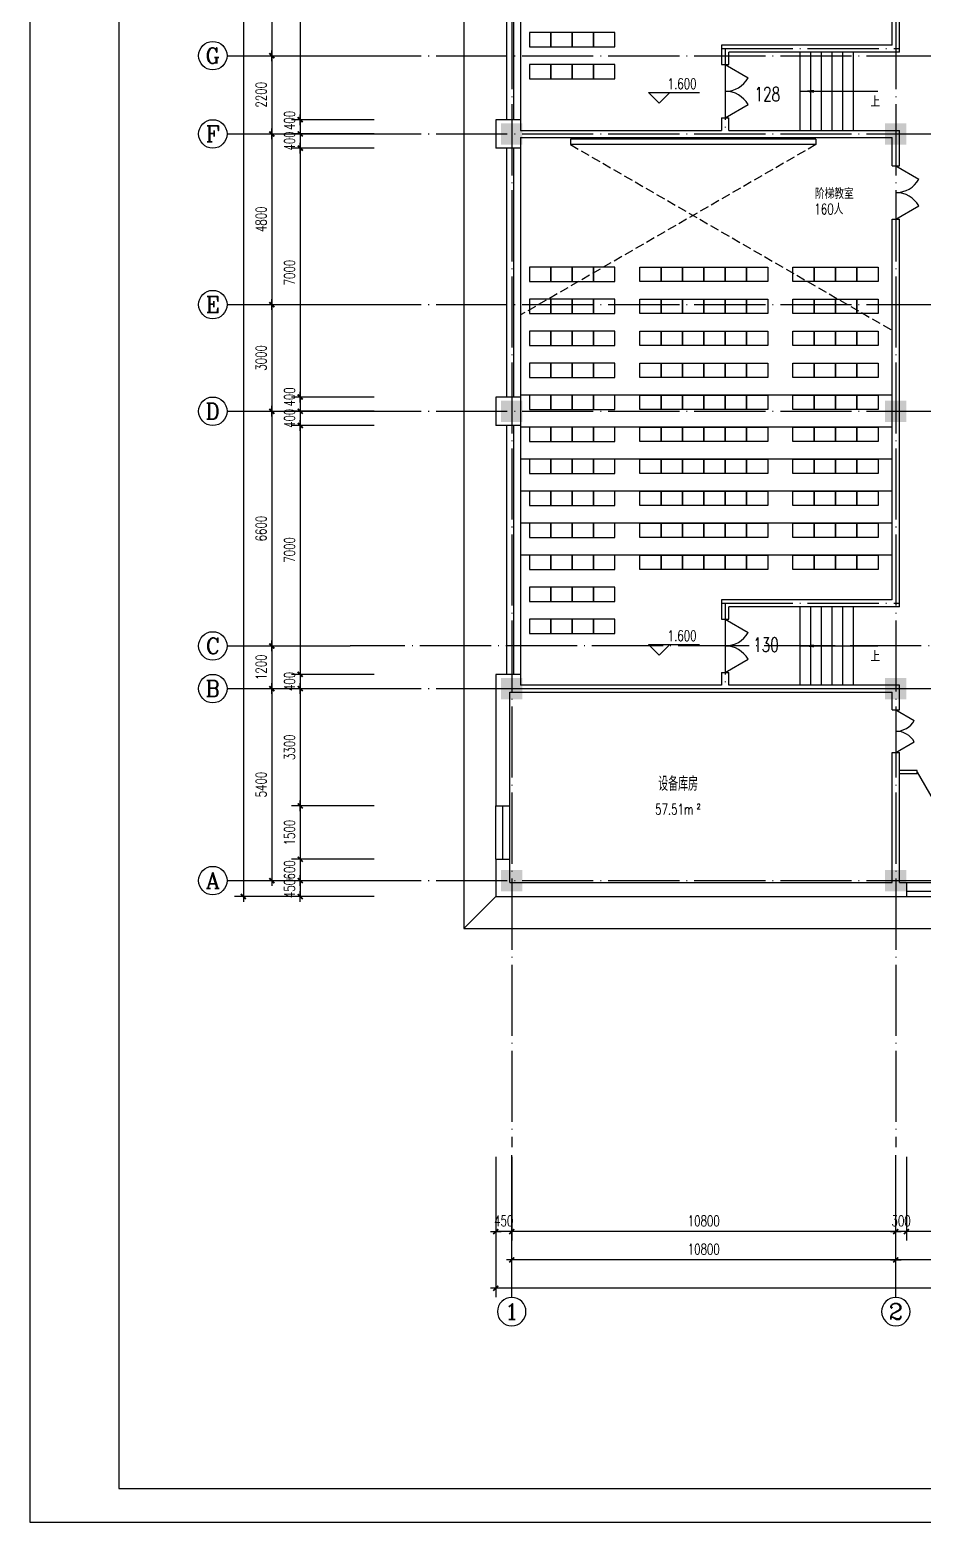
# Model space of a CAD drawing. Extents: x 165127 to 1058185, y 60808 to 144908.
# Drawn here: x 165127 to 190247, y 60808 to 102780 of the extents above; entities that cross this region are included whole.
import ezdxf
from ezdxf.enums import TextEntityAlignment as Align

# ---------------------------------------------------------------- set-up
doc = ezdxf.new("R2010")
doc.units = 0
doc.header["$LTSCALE"] = 1000
doc.linetypes.add('DASH', pattern=[0.35, 0.25, -0.1])
doc.linetypes.add('DOTE', pattern=[2.42, 2, -0.2, 0.02, -0.2])
doc.layers.get('0').update_dxf_attribs({"linetype": 'CONTINUOUS'})
doc.layers.get('DEFPOINTS').update_dxf_attribs({"linetype": 'CONTINUOUS'})
for name, color, linetype in [('AXIS', 3, 'CONTINUOUS'), ('AXIS_TEXT', 7, 'CONTINUOUS'), ('COLUMN', 7, 'CONTINUOUS'), ('DOTE', 1, 'DOTE'), ('F', 252, 'CONTINUOUS'), ('GROUND', 3, 'CONTINUOUS'), ('LVTRY', 6, 'CONTINUOUS'), ('PUB_DIM', 3, 'CONTINUOUS'), ('PUB_TEXT', 7, 'CONTINUOUS'), ('STAIR', 3, 'CONTINUOUS'), ('WALL', 255, 'CONTINUOUS'), ('WINDOW', 2, 'CONTINUOUS'), ('WINDOW_TEXT', 7, 'CONTINUOUS'), ('面积注记', 7, 'CONTINUOUS')]:
    doc.layers.add(name, color=color, linetype=linetype)
doc.styles.add('_HZTXT', font='romans.shx', dxfattribs={"width": 0.7, "bigfont": 'z.shx'})
doc.styles.add('COMPLEX', font='COMPLEX')
doc.styles.add('DIM_FONT', font='SIMPLEX.shx', dxfattribs={"width": 0.7})
doc.styles.add('SIMPLEX', font='SIMPLEX.SHX')
doc.dimstyles.new('AXIS', dxfattribs={"dimtxt": 300, "dimasz": 1, "dimexe": 250, "dimexo": 300, "dimgap": 150, "dimtad": 1, "dimdec": 0, "dimdsep": 46, "dimtxsty": 'DIM_FONT', "dimblk": '_DIMX', "dimcen": 2.5, "dimse1": 1, "dimse2": 1, "dimclrt": 7, "dimadec": 0, "dimazin": 0, "dimtfac": 1, "dimtdec": 0, "dimtix": 1, "dimtmove": 2, "dimatfit": 3, "dimldrblk": '_DIMX', "dimfxl": 1, "dimarcsym": 0})
doc.dimstyles.new('DIMA', dxfattribs={"dimtxt": 300, "dimasz": 1, "dimexe": 250, "dimexo": 300, "dimgap": 150, "dimtad": 1, "dimdec": 0, "dimdsep": 46, "dimtxsty": 'DIM_FONT', "dimblk": '_DIMX', "dimcen": 2.5, "dimse1": 1, "dimclrt": 7, "dimadec": 0, "dimazin": 0, "dimtfac": 1, "dimtdec": 0, "dimtix": 1, "dimtmove": 2, "dimatfit": 3, "dimldrblk": '_DIMX', "dimfxl": 1, "dimarcsym": 0})
doc.dimstyles.new('DIMB', dxfattribs={"dimtxt": 300, "dimasz": 1, "dimexe": 250, "dimexo": 300, "dimgap": 150, "dimtad": 1, "dimdec": 0, "dimdsep": 46, "dimtxsty": 'DIM_FONT', "dimblk": '_DIMX', "dimcen": 2.5, "dimse2": 1, "dimclrt": 7, "dimadec": 0, "dimazin": 0, "dimtfac": 1, "dimtdec": 0, "dimtix": 1, "dimtmove": 2, "dimatfit": 3, "dimldrblk": '_DIMX', "dimfxl": 1, "dimarcsym": 0})
doc.dimstyles.new('DIMN', dxfattribs={"dimtxt": 300, "dimasz": 1, "dimexe": 250, "dimexo": 300, "dimgap": 150, "dimtad": 1, "dimdec": 0, "dimdsep": 46, "dimtxsty": 'DIM_FONT', "dimblk": '_DIMX', "dimcen": 2.5, "dimclrt": 7, "dimadec": 0, "dimazin": 0, "dimtfac": 1, "dimtdec": 0, "dimtix": 1, "dimtmove": 2, "dimatfit": 3, "dimldrblk": '_DIMX', "dimfxl": 1, "dimarcsym": 0})

# ---------------------------------------------------------------- blocks, each defined once
blk = doc.blocks.new('_DBLK1')
for p, q in [((-0.5, 0), (-0.25, -0.433)), ((0.5, 0), (0.25, -0.433))]:
    blk.add_line(p, q)
for centre, start, end in [((-0.5, 0), 300, 0), ((0.5, 0), 180, 240)]:
    blk.add_arc(centre, 0.5, start, end)
at = {"layer": 'WINDOW_TEXT', "style": 'SIMPLEX', "flags": 9}
blk.add_attdef('A', text='', height=1, dxfattribs=at).set_placement((0, 1.5), align=Align.MIDDLE)
blk = doc.blocks.new('A$C407C5CBC')
at = {"layer": 'F'}
blk.add_lwpolyline([(0, 600), (400, 600), (400, 0), (0, 0)], close=True, dxfattribs=at)
blk = doc.blocks.new('_FZH')
blk.add_solid([(-0.5, -0.5), (0.5, -0.5), (-0.5, 0.5), (0.5, 0.5)])
blk = doc.blocks.new('A$C34131D43')
at = {"color": 243}
for p, q in [((0, 84100), (0, 0)), ((0, 0), (160900, 0))]:
    blk.add_line(p, q, dxfattribs=at)
at = {"color": 244}
for p, q in [((2500, 83100), (2500, 950)), ((2500, 950), (159900, 950))]:
    blk.add_line(p, q, dxfattribs=at)
blk = doc.blocks.new('_ARROW')
blk.add_solid([(0, 0), (-1, 0.1), (-1, -0.1)])
blk = doc.blocks.new('_AXISO')
blk.add_circle((0, 0), 0.5)
at = {"layer": 'AXIS_TEXT', "style": 'COMPLEX', "width": 1.041667}
blk.add_attdef('A', text='', height=0.56, dxfattribs=at).set_placement((-0.25, -0.28), (0.25, -0.28), align=Align.FIT)
blk = doc.blocks.new('_DIMX')
blk.add_line((-150, 0), (150, 0))
at = {"const_width": 50}
blk.add_lwpolyline([(-70, -70), (70, 70)], dxfattribs=at)
blk = doc.blocks.new('*D62')
at = {"color": 0, "linetype": 'ByBlock'}
blk.add_line((541993, 121990), (538995, 121990), dxfattribs=at)
at = {"layer": 'DEFPOINTS', "color": 0, "linetype": 'ByBlock'}
for p in [(538994, 124190), (541994, 124190), (538994, 121990)]:
    blk.add_point(p, dxfattribs=at)
at = {"color": 0, "linetype": 'ByBlock', "rotation": 180}
blk.add_blockref('_DIMX', (538994, 121990), dxfattribs=at)
at = {"color": 0, "linetype": 'ByBlock'}
blk.add_blockref('_DIMX', (541994, 121990), dxfattribs=at)
at = {"color": 7, "linetype": 'ByBlock', "insert": (540494, 122290), "char_height": 300, "attachment_point": 5, "style": 'DIM_FONT'}
blk.add_mtext('3000', dxfattribs=at)
blk = doc.blocks.new('*D63')
at = {"color": 0, "linetype": 'ByBlock'}
blk.add_line((538993, 121990), (528195, 121990), dxfattribs=at)
at = {"layer": 'DEFPOINTS', "color": 0, "linetype": 'ByBlock'}
for p in [(528194, 124190), (538994, 124190), (528194, 121990)]:
    blk.add_point(p, dxfattribs=at)
at = {"color": 0, "linetype": 'ByBlock', "rotation": 180}
blk.add_blockref('_DIMX', (528194, 121990), dxfattribs=at)
at = {"color": 0, "linetype": 'ByBlock'}
blk.add_blockref('_DIMX', (538994, 121990), dxfattribs=at)
at = {"color": 7, "linetype": 'ByBlock', "insert": (533594, 122290), "char_height": 300, "attachment_point": 5, "style": 'DIM_FONT'}
blk.add_mtext('10800', dxfattribs=at)
blk = doc.blocks.new('*D64')
at = {"color": 0, "linetype": 'ByBlock'}
for p, q in [((527744, 124677), (527744, 121727)), ((654044, 124677), (654044, 121727)), ((654043, 121977), (527745, 121977))]:
    blk.add_line(p, q, dxfattribs=at)
at = {"layer": 'DEFPOINTS', "color": 0, "linetype": 'ByBlock'}
for p in [(527744, 124977), (654044, 124977), (527744, 121977)]:
    blk.add_point(p, dxfattribs=at)
at = {"color": 0, "linetype": 'ByBlock', "rotation": 180}
blk.add_blockref('_DIMX', (527744, 121977), dxfattribs=at)
at = {"color": 0, "linetype": 'ByBlock'}
blk.add_blockref('_DIMX', (654044, 121977), dxfattribs=at)
at = {"color": 7, "linetype": 'ByBlock', "insert": (590894, 122277), "char_height": 300, "attachment_point": 5, "style": 'DIM_FONT'}
blk.add_mtext('126300', dxfattribs=at)
blk = doc.blocks.new('*D73')
at = {"color": 0, "linetype": 'ByBlock'}
blk.add_line((521447, 162244), (521447, 156646), dxfattribs=at)
at = {"layer": 'DEFPOINTS', "color": 0, "linetype": 'ByBlock'}
for p in [(523647, 162245), (521447, 156645), (523647, 156645)]:
    blk.add_point(p, dxfattribs=at)
at = {"color": 0, "linetype": 'ByBlock'}
for p, rotation in [((521447, 162245), 90), ((521447, 156645), 270)]:
    blk.add_blockref('_DIMX', p, dxfattribs=dict(at, rotation=rotation))
at = {"color": 7, "linetype": 'ByBlock', "insert": (521147, 159445), "char_height": 300, "attachment_point": 5, "rotation": 90, "style": 'DIM_FONT'}
blk.add_mtext('5600', dxfattribs=at)
blk = doc.blocks.new('*D74')
at = {"color": 0, "linetype": 'ByBlock'}
blk.add_line((521447, 156644), (521447, 154446), dxfattribs=at)
at = {"layer": 'DEFPOINTS', "color": 0, "linetype": 'ByBlock'}
for p in [(523647, 156645), (521447, 154445), (523647, 154445)]:
    blk.add_point(p, dxfattribs=at)
at = {"color": 0, "linetype": 'ByBlock'}
for p, rotation in [((521447, 156645), 90), ((521447, 154445), 270)]:
    blk.add_blockref('_DIMX', p, dxfattribs=dict(at, rotation=rotation))
at = {"color": 7, "linetype": 'ByBlock', "insert": (521147, 155545), "char_height": 300, "attachment_point": 5, "rotation": 90, "style": 'DIM_FONT'}
blk.add_mtext('2200', dxfattribs=at)
blk = doc.blocks.new('*D75')
at = {"color": 0, "linetype": 'ByBlock'}
blk.add_line((521447, 154444), (521447, 149646), dxfattribs=at)
at = {"layer": 'DEFPOINTS', "color": 0, "linetype": 'ByBlock'}
for p in [(523647, 154445), (521447, 149645), (523647, 149645)]:
    blk.add_point(p, dxfattribs=at)
at = {"color": 0, "linetype": 'ByBlock'}
for p, rotation in [((521447, 154445), 90), ((521447, 149645), 270)]:
    blk.add_blockref('_DIMX', p, dxfattribs=dict(at, rotation=rotation))
at = {"color": 7, "linetype": 'ByBlock', "insert": (521147, 152045), "char_height": 300, "attachment_point": 5, "rotation": 90, "style": 'DIM_FONT'}
blk.add_mtext('4800', dxfattribs=at)
blk = doc.blocks.new('*D76')
at = {"color": 0, "linetype": 'ByBlock'}
blk.add_line((521447, 149644), (521447, 146646), dxfattribs=at)
at = {"layer": 'DEFPOINTS', "color": 0, "linetype": 'ByBlock'}
for p in [(523647, 149645), (521447, 146645), (523647, 146645)]:
    blk.add_point(p, dxfattribs=at)
at = {"color": 0, "linetype": 'ByBlock'}
for p, rotation in [((521447, 149645), 90), ((521447, 146645), 270)]:
    blk.add_blockref('_DIMX', p, dxfattribs=dict(at, rotation=rotation))
at = {"color": 7, "linetype": 'ByBlock', "insert": (521147, 148145), "char_height": 300, "attachment_point": 5, "rotation": 90, "style": 'DIM_FONT'}
blk.add_mtext('3000', dxfattribs=at)
blk = doc.blocks.new('*D77')
at = {"color": 0, "linetype": 'ByBlock'}
blk.add_line((521447, 146644), (521447, 140046), dxfattribs=at)
at = {"layer": 'DEFPOINTS', "color": 0, "linetype": 'ByBlock'}
for p in [(523647, 146645), (521447, 140045), (523647, 140045)]:
    blk.add_point(p, dxfattribs=at)
at = {"color": 0, "linetype": 'ByBlock'}
for p, rotation in [((521447, 146645), 90), ((521447, 140045), 270)]:
    blk.add_blockref('_DIMX', p, dxfattribs=dict(at, rotation=rotation))
at = {"color": 7, "linetype": 'ByBlock', "insert": (521147, 143345), "char_height": 300, "attachment_point": 5, "rotation": 90, "style": 'DIM_FONT'}
blk.add_mtext('6600', dxfattribs=at)
blk = doc.blocks.new('*D78')
at = {"color": 0, "linetype": 'ByBlock'}
blk.add_line((521447, 140044), (521447, 138846), dxfattribs=at)
at = {"layer": 'DEFPOINTS', "color": 0, "linetype": 'ByBlock'}
for p in [(523647, 140045), (521447, 138845), (523647, 138845)]:
    blk.add_point(p, dxfattribs=at)
at = {"color": 0, "linetype": 'ByBlock'}
for p, rotation in [((521447, 140045), 90), ((521447, 138845), 270)]:
    blk.add_blockref('_DIMX', p, dxfattribs=dict(at, rotation=rotation))
at = {"color": 7, "linetype": 'ByBlock', "insert": (521147, 139445), "char_height": 300, "attachment_point": 5, "rotation": 90, "style": 'DIM_FONT'}
blk.add_mtext('1200', dxfattribs=at)
blk = doc.blocks.new('*D79')
at = {"color": 0, "linetype": 'ByBlock'}
blk.add_line((521447, 138844), (521447, 133446), dxfattribs=at)
at = {"layer": 'DEFPOINTS', "color": 0, "linetype": 'ByBlock'}
for p in [(523647, 138845), (521447, 133445), (523647, 133445)]:
    blk.add_point(p, dxfattribs=at)
at = {"color": 0, "linetype": 'ByBlock'}
for p, rotation in [((521447, 138845), 90), ((521447, 133445), 270)]:
    blk.add_blockref('_DIMX', p, dxfattribs=dict(at, rotation=rotation))
at = {"color": 7, "linetype": 'ByBlock', "insert": (521147, 136145), "char_height": 300, "attachment_point": 5, "rotation": 90, "style": 'DIM_FONT'}
blk.add_mtext('5400', dxfattribs=at)
blk = doc.blocks.new('*D80')
at = {"color": 0, "linetype": 'ByBlock'}
for p, q in [((523347, 189695), (520397, 189695)), ((520647, 189694), (520647, 132996)), ((523347, 132995), (520397, 132995))]:
    blk.add_line(p, q, dxfattribs=at)
at = {"layer": 'DEFPOINTS', "color": 0, "linetype": 'ByBlock'}
for p in [(523647, 189695), (520647, 132995), (523647, 132995)]:
    blk.add_point(p, dxfattribs=at)
at = {"color": 0, "linetype": 'ByBlock'}
for p, rotation in [((520647, 189695), 90), ((520647, 132995), 270)]:
    blk.add_blockref('_DIMX', p, dxfattribs=dict(at, rotation=rotation))
at = {"color": 7, "linetype": 'ByBlock', "insert": (520347, 161345), "char_height": 300, "attachment_point": 5, "rotation": 90, "style": 'DIM_FONT'}
blk.add_mtext('56700', dxfattribs=at)
blk = doc.blocks.new('_WBLK')
for p, q in [((-0.5, 0.5), (0.5, 0.5)), ((-0.5, 0), (0.5, 0)), ((-0.5, -0.5), (0.5, -0.5))]:
    blk.add_line(p, q)
at = {"layer": 'WINDOW_TEXT', "style": 'SIMPLEX', "flags": 9}
blk.add_attdef('A', text='', height=1, dxfattribs=at).set_placement((0, 1.5), align=Align.MIDDLE)
blk = doc.blocks.new('*D96')
at = {"color": 0, "linetype": 'ByBlock'}
for p, q in [((524322, 177445), (521996, 177445)), ((522246, 177444), (522246, 170446)), ((524322, 170445), (521996, 170445))]:
    blk.add_line(p, q, dxfattribs=at)
at = {"layer": 'DEFPOINTS', "color": 0, "linetype": 'ByBlock'}
for p in [(524622, 177445), (522246, 170445), (524622, 170445)]:
    blk.add_point(p, dxfattribs=at)
at = {"color": 0, "linetype": 'ByBlock'}
for p, rotation in [((522246, 177445), 90), ((522246, 170445), 270)]:
    blk.add_blockref('_DIMX', p, dxfattribs=dict(at, rotation=rotation))
at = {"color": 7, "linetype": 'ByBlock', "insert": (521946, 173945), "char_height": 300, "attachment_point": 5, "rotation": 90, "style": 'DIM_FONT'}
blk.add_mtext('7000', dxfattribs=at)
blk = doc.blocks.new('*D97')
at = {"color": 0, "linetype": 'ByBlock'}
for p, q in [((524322, 154845), (521996, 154845)), ((522246, 154844), (522246, 154446)), ((524322, 154445), (521996, 154445))]:
    blk.add_line(p, q, dxfattribs=at)
at = {"layer": 'DEFPOINTS', "color": 0, "linetype": 'ByBlock'}
for p in [(524622, 154845), (522246, 154445), (524622, 154445)]:
    blk.add_point(p, dxfattribs=at)
at = {"color": 0, "linetype": 'ByBlock'}
for p, rotation in [((522246, 154845), 90), ((522246, 154445), 270)]:
    blk.add_blockref('_DIMX', p, dxfattribs=dict(at, rotation=rotation))
at = {"color": 7, "linetype": 'ByBlock', "insert": (521946, 154823), "char_height": 300, "attachment_point": 5, "rotation": 90, "style": 'DIM_FONT'}
blk.add_mtext('400', dxfattribs=at)
blk = doc.blocks.new('*D98')
at = {"color": 0, "linetype": 'ByBlock'}
for p, q in [((524322, 177845), (521996, 177845)), ((522246, 177846), (522246, 177847)), ((522246, 177845), (522246, 177445)), ((524322, 177445), (521996, 177445)), ((522246, 177444), (522246, 177443))]:
    blk.add_line(p, q, dxfattribs=at)
at = {"layer": 'DEFPOINTS', "color": 0, "linetype": 'ByBlock'}
for p in [(524622, 177845), (522246, 177445), (524622, 177445)]:
    blk.add_point(p, dxfattribs=at)
at = {"color": 0, "linetype": 'ByBlock'}
for p, rotation in [((522246, 177845), 270), ((522246, 177445), 90)]:
    blk.add_blockref('_DIMX', p, dxfattribs=dict(at, rotation=rotation))
at = {"color": 7, "linetype": 'ByBlock', "insert": (521946, 177645), "char_height": 300, "attachment_point": 5, "rotation": 90, "style": 'DIM_FONT'}
blk.add_mtext('400', dxfattribs=at)
blk = doc.blocks.new('*D99')
at = {"color": 0, "linetype": 'ByBlock'}
for p, q in [((524322, 177445), (521996, 177445)), ((522246, 177444), (522246, 170446)), ((524322, 170445), (521996, 170445))]:
    blk.add_line(p, q, dxfattribs=at)
at = {"layer": 'DEFPOINTS', "color": 0, "linetype": 'ByBlock'}
for p in [(524622, 177445), (522246, 170445), (524622, 170445)]:
    blk.add_point(p, dxfattribs=at)
at = {"color": 0, "linetype": 'ByBlock'}
for p, rotation in [((522246, 177445), 90), ((522246, 170445), 270)]:
    blk.add_blockref('_DIMX', p, dxfattribs=dict(at, rotation=rotation))
at = {"color": 7, "linetype": 'ByBlock', "insert": (521946, 173945), "char_height": 300, "attachment_point": 5, "rotation": 90, "style": 'DIM_FONT'}
blk.add_mtext('7000', dxfattribs=at)
blk = doc.blocks.new('*D100')
at = {"color": 0, "linetype": 'ByBlock'}
for p, q in [((524322, 147045), (521996, 147045)), ((522246, 147044), (522246, 146646)), ((524322, 146645), (521996, 146645))]:
    blk.add_line(p, q, dxfattribs=at)
at = {"layer": 'DEFPOINTS', "color": 0, "linetype": 'ByBlock'}
for p in [(524622, 147045), (522246, 146645), (524622, 146645)]:
    blk.add_point(p, dxfattribs=at)
at = {"color": 0, "linetype": 'ByBlock'}
for p, rotation in [((522246, 147045), 90), ((522246, 146645), 270)]:
    blk.add_blockref('_DIMX', p, dxfattribs=dict(at, rotation=rotation))
at = {"color": 7, "linetype": 'ByBlock', "insert": (521946, 147046), "char_height": 300, "attachment_point": 5, "rotation": 90, "style": 'DIM_FONT'}
blk.add_mtext('400', dxfattribs=at)
blk = doc.blocks.new('*D101')
at = {"color": 0, "linetype": 'ByBlock'}
for p, q in [((524322, 177845), (521996, 177845)), ((522246, 177846), (522246, 177847)), ((522246, 177845), (522246, 177445)), ((524322, 177445), (521996, 177445)), ((522246, 177444), (522246, 177443))]:
    blk.add_line(p, q, dxfattribs=at)
at = {"layer": 'DEFPOINTS', "color": 0, "linetype": 'ByBlock'}
for p in [(524622, 177845), (522246, 177445), (524622, 177445)]:
    blk.add_point(p, dxfattribs=at)
at = {"color": 0, "linetype": 'ByBlock'}
for p, rotation in [((522246, 177845), 270), ((522246, 177445), 90)]:
    blk.add_blockref('_DIMX', p, dxfattribs=dict(at, rotation=rotation))
at = {"color": 7, "linetype": 'ByBlock', "insert": (521946, 177645), "char_height": 300, "attachment_point": 5, "rotation": 90, "style": 'DIM_FONT'}
blk.add_mtext('400', dxfattribs=at)
blk = doc.blocks.new('*D102')
at = {"color": 0, "linetype": 'ByBlock'}
for p, q in [((524322, 177445), (521996, 177445)), ((522246, 177444), (522246, 170446)), ((524322, 170445), (521996, 170445))]:
    blk.add_line(p, q, dxfattribs=at)
at = {"layer": 'DEFPOINTS', "color": 0, "linetype": 'ByBlock'}
for p in [(524622, 177445), (522246, 170445), (524622, 170445)]:
    blk.add_point(p, dxfattribs=at)
at = {"color": 0, "linetype": 'ByBlock'}
for p, rotation in [((522246, 177445), 90), ((522246, 170445), 270)]:
    blk.add_blockref('_DIMX', p, dxfattribs=dict(at, rotation=rotation))
at = {"color": 7, "linetype": 'ByBlock', "insert": (521946, 173945), "char_height": 300, "attachment_point": 5, "rotation": 90, "style": 'DIM_FONT'}
blk.add_mtext('7000', dxfattribs=at)
blk = doc.blocks.new('*D103')
at = {"color": 0, "linetype": 'ByBlock'}
for p, q in [((524322, 139245), (521996, 139245)), ((522246, 139246), (522246, 139247)), ((522246, 139245), (522246, 138845)), ((522246, 138844), (522246, 138843))]:
    blk.add_line(p, q, dxfattribs=at)
at = {"layer": 'DEFPOINTS', "color": 0, "linetype": 'ByBlock'}
for p in [(524622, 139245), (522246, 138845), (524622, 138845)]:
    blk.add_point(p, dxfattribs=at)
at = {"color": 0, "linetype": 'ByBlock'}
for p, rotation in [((522246, 139245), 270), ((522246, 138845), 90)]:
    blk.add_blockref('_DIMX', p, dxfattribs=dict(at, rotation=rotation))
at = {"color": 7, "linetype": 'ByBlock', "insert": (521946, 139045), "char_height": 300, "attachment_point": 5, "rotation": 90, "style": 'DIM_FONT'}
blk.add_mtext('400', dxfattribs=at)
blk = doc.blocks.new('*D104')
at = {"color": 0, "linetype": 'ByBlock'}
for p, q in [((522246, 138844), (522246, 135546)), ((524322, 135545), (521996, 135545))]:
    blk.add_line(p, q, dxfattribs=at)
at = {"layer": 'DEFPOINTS', "color": 0, "linetype": 'ByBlock'}
for p in [(524622, 138845), (522246, 135545), (524622, 135545)]:
    blk.add_point(p, dxfattribs=at)
at = {"color": 0, "linetype": 'ByBlock'}
for p, rotation in [((522246, 138845), 90), ((522246, 135545), 270)]:
    blk.add_blockref('_DIMX', p, dxfattribs=dict(at, rotation=rotation))
at = {"color": 7, "linetype": 'ByBlock', "insert": (521946, 137195), "char_height": 300, "attachment_point": 5, "rotation": 90, "style": 'DIM_FONT'}
blk.add_mtext('3300', dxfattribs=at)
blk = doc.blocks.new('*D105')
at = {"color": 0, "linetype": 'ByBlock'}
for p, q in [((524322, 135545), (521996, 135545)), ((522246, 135544), (522246, 134046)), ((524322, 134045), (521996, 134045))]:
    blk.add_line(p, q, dxfattribs=at)
at = {"layer": 'DEFPOINTS', "color": 0, "linetype": 'ByBlock'}
for p in [(524622, 135545), (522246, 134045), (524622, 134045)]:
    blk.add_point(p, dxfattribs=at)
at = {"color": 0, "linetype": 'ByBlock'}
for p, rotation in [((522246, 135545), 90), ((522246, 134045), 270)]:
    blk.add_blockref('_DIMX', p, dxfattribs=dict(at, rotation=rotation))
at = {"color": 7, "linetype": 'ByBlock', "insert": (521946, 134795), "char_height": 300, "attachment_point": 5, "rotation": 90, "style": 'DIM_FONT'}
blk.add_mtext('1500', dxfattribs=at)
blk = doc.blocks.new('*D106')
at = {"color": 0, "linetype": 'ByBlock'}
for p, q in [((524322, 134045), (521996, 134045)), ((522246, 134046), (522246, 134047)), ((522246, 134045), (522246, 133445)), ((522246, 133444), (522246, 133443))]:
    blk.add_line(p, q, dxfattribs=at)
at = {"layer": 'DEFPOINTS', "color": 0, "linetype": 'ByBlock'}
for p in [(524622, 134045), (522246, 133445), (524622, 133445)]:
    blk.add_point(p, dxfattribs=at)
at = {"color": 0, "linetype": 'ByBlock'}
for p, rotation in [((522246, 134045), 270), ((522246, 133445), 90)]:
    blk.add_blockref('_DIMX', p, dxfattribs=dict(at, rotation=rotation))
at = {"color": 7, "linetype": 'ByBlock', "insert": (521946, 133745), "char_height": 300, "attachment_point": 5, "rotation": 90, "style": 'DIM_FONT'}
blk.add_mtext('600', dxfattribs=at)
blk = doc.blocks.new('*D156')
at = {"color": 0, "linetype": 'ByBlock'}
for p, q in [((539294, 125676), (539294, 123324)), ((541994, 125676), (541994, 123324)), ((541993, 123574), (539295, 123574))]:
    blk.add_line(p, q, dxfattribs=at)
at = {"layer": 'DEFPOINTS', "color": 0, "linetype": 'ByBlock'}
for p in [(539294, 125976), (541994, 125976), (539294, 123574)]:
    blk.add_point(p, dxfattribs=at)
at = {"color": 0, "linetype": 'ByBlock', "rotation": 180}
blk.add_blockref('_DIMX', (539294, 123574), dxfattribs=at)
at = {"color": 0, "linetype": 'ByBlock'}
blk.add_blockref('_DIMX', (541994, 123574), dxfattribs=at)
at = {"color": 7, "linetype": 'ByBlock', "insert": (540644, 123874), "char_height": 300, "attachment_point": 5, "style": 'DIM_FONT'}
blk.add_mtext('2700', dxfattribs=at)
blk = doc.blocks.new('*D157')
at = {"color": 0, "linetype": 'ByBlock'}
for p, q in [((539294, 125676), (539294, 123324)), ((538993, 123574), (538992, 123574)), ((539294, 123574), (538994, 123574)), ((539295, 123574), (539296, 123574))]:
    blk.add_line(p, q, dxfattribs=at)
at = {"layer": 'DEFPOINTS', "color": 0, "linetype": 'ByBlock'}
for p in [(538994, 125976), (539294, 125976), (538994, 123574)]:
    blk.add_point(p, dxfattribs=at)
at = {"color": 0, "linetype": 'ByBlock'}
blk.add_blockref('_DIMX', (538994, 123574), dxfattribs=at)
at = {"color": 0, "linetype": 'ByBlock', "rotation": 180}
blk.add_blockref('_DIMX', (539294, 123574), dxfattribs=at)
at = {"color": 7, "linetype": 'ByBlock', "insert": (539144, 123874), "char_height": 300, "attachment_point": 5, "style": 'DIM_FONT'}
blk.add_mtext('300', dxfattribs=at)
blk = doc.blocks.new('*D272')
at = {"color": 0, "linetype": 'ByBlock'}
for p, q in [((522246, 133446), (522246, 133447)), ((522246, 133445), (522246, 132995)), ((524322, 132995), (521996, 132995)), ((522246, 132994), (522246, 132993))]:
    blk.add_line(p, q, dxfattribs=at)
at = {"layer": 'DEFPOINTS', "color": 0, "linetype": 'ByBlock'}
for p in [(524622, 133445), (522246, 132995), (524622, 132995)]:
    blk.add_point(p, dxfattribs=at)
at = {"color": 0, "linetype": 'ByBlock'}
for p, rotation in [((522246, 133445), 270), ((522246, 132995), 90)]:
    blk.add_blockref('_DIMX', p, dxfattribs=dict(at, rotation=rotation))
at = {"color": 7, "linetype": 'ByBlock', "insert": (521946, 133220), "char_height": 300, "attachment_point": 5, "rotation": 90, "style": 'DIM_FONT'}
blk.add_mtext('450', dxfattribs=at)
blk = doc.blocks.new('*D275')
at = {"color": 0, "linetype": 'ByBlock'}
for p, q in [((527744, 125676), (527744, 123324)), ((528194, 125676), (528194, 123324)), ((527743, 123574), (527742, 123574)), ((528194, 123574), (527744, 123574)), ((528195, 123574), (528196, 123574))]:
    blk.add_line(p, q, dxfattribs=at)
at = {"layer": 'DEFPOINTS', "color": 0, "linetype": 'ByBlock'}
for p in [(527744, 125976), (528194, 125976), (527744, 123574)]:
    blk.add_point(p, dxfattribs=at)
at = {"color": 0, "linetype": 'ByBlock'}
for p, rotation in [((527744, 123574), 359.9999999999982), ((528194, 123574), 179.9999999999982)]:
    blk.add_blockref('_DIMX', p, dxfattribs=dict(at, rotation=rotation))
at = {"color": 7, "linetype": 'ByBlock', "insert": (527969, 123874), "char_height": 300, "attachment_point": 5, "style": 'DIM_FONT'}
blk.add_mtext('450', dxfattribs=at)
blk = doc.blocks.new('*D276')
at = {"color": 0, "linetype": 'ByBlock'}
blk.add_line((538993, 122777), (528195, 122777), dxfattribs=at)
at = {"layer": 'DEFPOINTS', "color": 0, "linetype": 'ByBlock'}
for p in [(528194, 124977), (538994, 124977), (528194, 122777)]:
    blk.add_point(p, dxfattribs=at)
at = {"color": 0, "linetype": 'ByBlock', "rotation": 180}
blk.add_blockref('_DIMX', (528194, 122777), dxfattribs=at)
at = {"color": 0, "linetype": 'ByBlock'}
blk.add_blockref('_DIMX', (538994, 122777), dxfattribs=at)
at = {"color": 7, "linetype": 'ByBlock', "insert": (533594, 123077), "char_height": 300, "attachment_point": 5, "style": 'DIM_FONT'}
blk.add_mtext('10800', dxfattribs=at)

msp = doc.modelspace()

# ---------------------------------------------------------------- linework, layer by layer
at = {"layer": 'AXIS'}
for p, q in [((170671.6, 102053.1), (174131.8, 102053.1)), ((170671.6, 99853.1), (174131.8, 99853.1)), ((170671.6, 95053.1), (174131.8, 95053.1)), ((170671.6, 92053.1), (174131.8, 92053.1)), ((170671.6, 85453.1), (174131.8, 85453.1)), ((170671.6, 84253.1), (174131.8, 84253.1)), ((170671.6, 78853.1), (174131.8, 78853.1)), ((178678.4, 67129.8), (178678.4, 71129.8)), ((189478.4, 67129.8), (189478.4, 71129.8))]:
    msp.add_line(p, q, dxfattribs=at)
at = {"layer": 'DOTE'}
for p, q in [((178678.4, 139407.6), (178678.4, 71351.8)), ((189478.4, 139407.6), (189478.4, 71351.8)), ((174131.8, 102053.1), (308775, 102053.1)), ((184578.4, 102253.1), (189578.4, 102253.1)), ((184678.4, 102253.1), (184678.4, 99853.1)), ((174131.8, 99853.1), (192928.4, 99853.1)), ((174131.8, 95053.1), (308775, 95053.1)), ((174131.8, 92053.1), (196678.4, 92053.1)), ((184578.4, 86653.1), (189578.4, 86653.1)), ((184678.4, 86653.1), (184678.4, 84253.1)), ((308775, 85453.1), (174131.8, 85453.1)), ((174131.8, 84253.1), (203878.4, 84253.1)), ((178228.4, 84253.1), (189578.4, 84253.1)), ((174131.8, 78853.1), (308775, 78853.1))]:
    msp.add_line(p, q, dxfattribs=at)
at = {"layer": 'F', "linetype": 'DASH'}
for p, q in [((187228.4, 99553.1), (178928.4, 94761.1)), ((180328.4, 99553.1), (189378.4, 94328.1))]:
    msp.add_line(p, q, dxfattribs=at)
at = {"layer": 'GROUND'}
for p, q in [((177328.4, 132403.1), (177328.4, 77503.1)), ((177328.4, 77503.1), (178228.4, 78403.1)), ((177328.4, 77503.1), (192478.4, 77503.1))]:
    msp.add_line(p, q, dxfattribs=at)
at = {"layer": 'LVTRY'}
for p, q in [((187228.4, 99703.1), (180328.4, 99703.1)), ((180328.4, 99703.1), (180328.4, 99553.1)), ((187228.4, 99553.1), (180328.4, 99553.1)), ((187228.4, 99703.1), (187228.4, 99553.1)), ((189378.4, 92503.1), (178928.4, 92503.1)), ((189378.4, 91603.1), (178928.4, 91603.1)), ((189378.4, 90703.1), (178928.4, 90703.1)), ((189378.4, 89803.1), (178928.4, 89803.1)), ((189378.4, 88903.1), (178928.4, 88903.1)), ((189378.4, 88003.1), (178928.4, 88003.1))]:
    msp.add_line(p, q, dxfattribs=at)
at = {"layer": 'PUB_DIM'}
for p, q in [((182524.8, 101016.4), (183124.8, 101016.4)), ((182824.8, 100716.4), (182524.8, 101016.4)), ((183124.8, 101016.4), (182824.8, 100716.4)), ((182824.8, 101016.4), (183955.6, 101016.4)), ((182524.8, 85492.7), (183124.8, 85492.7)), ((182824.8, 85192.7), (182524.8, 85492.7)), ((183124.8, 85492.7), (182824.8, 85192.7)), ((182824.8, 85492.7), (183955.6, 85492.7))]:
    msp.add_line(p, q, dxfattribs=at)
for points in [[(186778.4, 101053.1), (188974.1, 101053.1)], [(186778.4, 85453.1), (188974.1, 85453.1)]]:
    msp.add_lwpolyline(points, dxfattribs=at)
at = {"layer": 'STAIR'}
for p, q in [((186778.4, 102153.1), (186778.4, 99953.1)), ((187078.4, 102153.1), (187078.4, 99953.1)), ((187378.4, 102153.1), (187378.4, 99953.1)), ((187678.4, 102153.1), (187678.4, 99953.1)), ((187978.4, 102153.1), (187978.4, 99953.1)), ((188278.4, 102153.1), (188278.4, 99953.1)), ((186778.4, 86553.1), (186778.4, 84353.1)), ((187078.4, 86553.1), (187078.4, 84353.1)), ((187378.4, 86553.1), (187378.4, 84353.1)), ((187678.4, 86553.1), (187678.4, 84353.1)), ((187978.4, 86553.1), (187978.4, 84353.1)), ((188278.4, 86553.1), (188278.4, 84353.1))]:
    msp.add_line(p, q, dxfattribs=at)
at = {"layer": 'WALL'}
for p, q in [((189378.4, 102353.1), (189378.4, 113053.1)), ((189578.4, 102153.1), (189578.4, 113053.1)), ((184578.4, 102353.1), (184578.4, 101803.1)), ((189378.4, 102353.1), (184578.4, 102353.1)), ((184778.4, 101803.1), (184778.4, 102153.1)), ((189578.4, 102153.1), (184778.4, 102153.1)), ((184578.4, 101803.1), (184778.4, 101803.1)), ((178928.4, 100253.1), (178228.4, 100253.1)), ((178228.4, 100253.1), (178228.4, 99453.1)), ((178928.4, 100253.1), (178928.4, 99953.1)), ((178928.4, 99953.1), (184578.4, 99953.1)), ((184578.4, 100303.1), (184778.4, 100303.1)), ((184578.4, 100303.1), (184578.4, 99953.1)), ((184778.4, 99953.1), (184778.4, 100303.1)), ((184778.4, 99953.1), (189578.4, 99953.1)), ((189578.4, 98953.1), (189578.4, 99953.1)), ((178928.4, 99753.1), (189378.4, 99753.1)), ((178928.4, 99753.1), (178928.4, 99453.1)), ((189378.4, 98953.1), (189378.4, 99753.1)), ((178928.4, 99453.1), (178228.4, 99453.1)), ((189378.4, 98953.1), (189578.4, 98953.1)), ((189378.4, 86753.1), (189378.4, 97453.1)), ((189378.4, 97453.1), (189578.4, 97453.1)), ((189578.4, 86553.1), (189578.4, 97453.1)), ((178928.4, 92453.1), (178228.4, 92453.1)), ((178228.4, 92453.1), (178228.4, 91653.1)), ((178928.4, 92453.1), (178928.4, 91653.1)), ((178928.4, 91653.1), (178228.4, 91653.1)), ((184578.4, 86753.1), (184578.4, 86203.1)), ((189378.4, 86753.1), (184578.4, 86753.1)), ((184778.4, 86203.1), (184778.4, 86553.1)), ((189578.4, 86553.1), (184778.4, 86553.1)), ((184578.4, 86203.1), (184778.4, 86203.1)), ((178928.4, 84653.1), (178228.4, 84653.1)), ((178228.4, 84653.1), (178228.4, 80953.1)), ((178928.4, 84653.1), (178928.4, 84353.1)), ((184578.4, 84703.1), (184778.4, 84703.1)), ((184578.4, 84703.1), (184578.4, 84353.1)), ((184778.4, 84353.1), (184778.4, 84703.1)), ((178628.4, 84153.1), (189378.4, 84153.1)), ((178628.4, 80953.1), (178628.4, 84153.1)), ((184578.4, 84353.1), (178928.4, 84353.1)), ((189578.4, 84353.1), (184778.4, 84353.1)), ((189378.4, 83653.3), (189378.4, 84153.1)), ((189578.4, 83653.3), (189578.4, 84353.1)), ((189378.4, 83653.3), (189578.4, 83653.3)), ((189378.4, 82453.3), (189578.4, 82453.3)), ((189378.4, 78803.1), (189378.4, 82453.3)), ((189578.4, 78803.1), (189578.4, 82453.3)), ((178228.4, 80953.1), (178628.4, 80953.1)), ((178228.4, 79453.1), (178228.4, 78403.1)), ((178228.4, 79453.1), (178628.4, 79453.1)), ((178628.4, 78803.1), (178628.4, 79453.1)), ((178628.4, 78803.1), (189378.4, 78803.1)), ((189578.4, 78803.1), (189778.4, 78803.1)), ((189778.4, 78803.1), (189778.4, 78403.1)), ((178228.4, 78403.1), (189778.4, 78403.1))]:
    msp.add_line(p, q, dxfattribs=at)
at = {"layer": 'WINDOW'}
for p, q in [((178528.4, 107253.1), (178528.4, 100253.1)), ((178728.4, 107253.1), (178728.4, 100253.1)), ((178928.4, 107253.1), (178928.4, 100253.1)), ((178528.4, 99453.1), (178528.4, 92453.1)), ((178728.4, 99453.1), (178728.4, 92453.1)), ((178928.4, 99453.1), (178928.4, 92453.1)), ((178528.4, 91653.1), (178528.4, 84653.1)), ((178728.4, 91653.1), (178728.4, 84653.1)), ((178928.4, 91653.1), (178928.4, 84653.1)), ((190078.4, 81953.4), (189578.4, 81953.4)), ((190078.4, 81853.4), (189578.4, 81853.4)), ((190078.4, 81853.4), (190078.4, 81953.4)), ((189778.4, 78803.1), (192528.4, 78803.1)), ((189778.4, 78553.1), (192778.4, 78553.1)), ((189778.4, 78403.1), (192928.4, 78403.1))]:
    msp.add_line(p, q, dxfattribs=at)

# ---------------------------------------------------------------- block references
at = {"layer": 'AXIS', "xscale": 800, "yscale": 800, "zscale": 800}
for p, values in [((170271.6, 102053.1), {'A': 'G'}), ((170271.6, 78853.1), {'A': 'A'})]:
    msp.add_blockref('_AXISO', p, dxfattribs=at).add_auto_attribs(values)
at = {"layer": 'AXIS'}
ref = msp.add_blockref('_AXISO', (170271.6, 99853.1), dxfattribs=dict(at, xscale=800, yscale=800, zscale=800))
ref.add_attrib('A', 'F', dxfattribs={"layer": 'AXIS_TEXT', "height": 448, "style": 'COMPLEX', "width": 1.171875}).set_placement((170071.6, 99629.1), (170471.6, 99629.1), align=Align.FIT)
ref = msp.add_blockref('_AXISO', (170271.6, 95053.1), dxfattribs=dict(at, xscale=800, yscale=800, zscale=800))
ref.add_attrib('A', 'E', dxfattribs={"layer": 'AXIS_TEXT', "height": 448, "style": 'COMPLEX', "width": 1.171875}).set_placement((170071.6, 94829.1), (170471.6, 94829.1), align=Align.FIT)
ref = msp.add_blockref('_AXISO', (170271.6, 92053.1), dxfattribs=dict(at, xscale=800, yscale=800, zscale=800))
ref.add_attrib('A', 'D', dxfattribs={"layer": 'AXIS_TEXT', "height": 448, "style": 'COMPLEX', "width": 1.102941}).set_placement((170071.6, 91829.1), (170471.6, 91829.1), align=Align.FIT)
ref = msp.add_blockref('_AXISO', (170271.6, 85453.1), dxfattribs=dict(at, xscale=800, yscale=800, zscale=800))
ref.add_attrib('A', 'C', dxfattribs={"layer": 'AXIS_TEXT', "height": 448, "style": 'COMPLEX', "width": 1.25}).set_placement((170071.6, 85229.1), (170471.6, 85229.1), align=Align.FIT)
ref = msp.add_blockref('_AXISO', (170271.6, 84253.1), dxfattribs=dict(at, xscale=800, yscale=800, zscale=800))
ref.add_attrib('A', 'B', dxfattribs={"layer": 'AXIS_TEXT', "height": 448, "style": 'COMPLEX', "width": 1.102941}).set_placement((170071.6, 84029.1), (170471.6, 84029.1), align=Align.FIT)
ref = msp.add_blockref('_AXISO', (178678.4, 66729.8), dxfattribs=dict(at, xscale=-800, yscale=800, zscale=800, rotation=180))
ref.add_attrib('A', '1', dxfattribs={"layer": 'AXIS_TEXT', "height": 448, "style": 'COMPLEX', "width": 2.083333}).set_placement((178478.4, 66505.8), (178878.4, 66505.8), align=Align.FIT)
ref = msp.add_blockref('_AXISO', (189478.4, 66729.8), dxfattribs=dict(at, xscale=-800, yscale=800, zscale=800, rotation=180))
ref.add_attrib('A', '2', dxfattribs={"layer": 'AXIS_TEXT', "height": 448, "style": 'COMPLEX', "width": 1.339286}).set_placement((189278.4, 66505.8), (189678.4, 66505.8), align=Align.FIT)
at = {"layer": 'COLUMN', "xscale": 600, "yscale": 600, "zscale": 600}
for p in [(178678.4, 99853.1), (189478.4, 99853.1), (178678.4, 92053.1), (189478.4, 92053.1), (178678.4, 84253.1), (189478.4, 84253.1), (178678.4, 78853.1), (189478.4, 78853.1)]:
    msp.add_blockref('_FZH', p, dxfattribs=at)
at = {"layer": 'LVTRY', "rotation": 90}
for p in [(187778.4, 92103.1), (188378.4, 92103.1), (188978.4, 92103.1)]:
    msp.add_blockref('A$C407C5CBC', p, dxfattribs=at)
at = {"layer": 'PUB_DIM', "xscale": 400, "yscale": 400, "zscale": 400, "rotation": 180}
for p in [(186778.4, 101053.1), (186778.4, 85453.1)]:
    msp.add_blockref('_ARROW', p, dxfattribs=at)
at = {"layer": 'STAIR', "xscale": -1, "rotation": 270}
for p in [(179178.4, 102303.1), (179778.4, 102303.1), (180378.4, 102303.1), (180978.4, 102303.1), (179178.4, 101403.1), (179778.4, 101403.1), (180378.4, 101403.1), (180978.4, 101403.1), (179178.4, 95703.1), (179778.4, 95703.1), (180378.4, 95703.1), (180978.4, 95703.1), (179178.4, 94803.1), (179778.4, 94803.1), (180378.4, 94803.1), (180978.4, 94803.1), (179178.4, 93903.1), (179778.4, 93903.1), (180378.4, 93903.1), (180978.4, 93903.1), (179178.4, 93003.1), (179778.4, 93003.1), (180378.4, 93003.1), (180978.4, 93003.1), (179178.4, 92103.1), (179778.4, 92103.1), (180378.4, 92103.1), (180978.4, 92103.1), (179178.4, 91203.1), (179778.4, 91203.1), (180378.4, 91203.1), (180978.4, 91203.1), (179178.4, 90303.1), (179778.4, 90303.1), (180378.4, 90303.1), (180978.4, 90303.1), (179178.4, 89403.1), (179778.4, 89403.1), (180378.4, 89403.1), (180978.4, 89403.1), (179178.4, 88503.1), (179778.4, 88503.1), (180378.4, 88503.1), (180978.4, 88503.1), (179178.4, 87603.1), (179778.4, 87603.1), (180378.4, 87603.1), (180978.4, 87603.1), (179178.4, 86703.1), (179778.4, 86703.1), (180378.4, 86703.1), (180978.4, 86703.1), (179178.4, 85803.1), (179778.4, 85803.1), (180378.4, 85803.1), (180978.4, 85803.1)]:
    msp.add_blockref('A$C407C5CBC', p, dxfattribs=at)
at = {"layer": 'STAIR', "rotation": 90}
for p in [(182878.4, 95703.1), (183478.4, 95703.1), (184078.4, 95703.1), (184678.4, 95703.1), (185278.4, 95703.1), (185878.4, 95703.1), (187178.4, 95703.1), (187778.4, 95703.1), (188378.4, 95703.1), (188978.4, 95703.1), (182878.4, 94803.1), (183478.4, 94803.1), (184078.4, 94803.1), (184678.4, 94803.1), (185278.4, 94803.1), (185878.4, 94803.1), (187178.4, 94803.1), (187778.4, 94803.1), (188378.4, 94803.1), (188978.4, 94803.1), (182878.4, 93903.1), (183478.4, 93903.1), (184078.4, 93903.1), (184678.4, 93903.1), (185278.4, 93903.1), (185878.4, 93903.1), (187178.4, 93903.1), (187778.4, 93903.1), (188378.4, 93903.1), (188978.4, 93903.1), (182878.4, 93003.1), (183478.4, 93003.1), (184078.4, 93003.1), (184678.4, 93003.1), (185278.4, 93003.1), (185878.4, 93003.1), (187178.4, 93003.1), (187778.4, 93003.1), (188378.4, 93003.1), (188978.4, 93003.1), (182878.4, 92103.1), (183478.4, 92103.1), (184078.4, 92103.1), (184678.4, 92103.1), (185278.4, 92103.1), (185878.4, 92103.1), (187178.4, 92103.1), (182878.4, 91203.1), (183478.4, 91203.1), (184078.4, 91203.1), (184678.4, 91203.1), (185278.4, 91203.1), (185878.4, 91203.1), (187178.4, 91203.1), (187778.4, 91203.1), (188378.4, 91203.1), (188978.4, 91203.1), (182878.4, 90303.1), (183478.4, 90303.1), (184078.4, 90303.1), (184678.4, 90303.1), (185278.4, 90303.1), (185878.4, 90303.1), (187178.4, 90303.1), (187778.4, 90303.1), (188378.4, 90303.1), (188978.4, 90303.1), (182878.4, 89403.1), (183478.4, 89403.1), (184078.4, 89403.1), (184678.4, 89403.1), (185278.4, 89403.1), (185878.4, 89403.1), (187178.4, 89403.1), (187778.4, 89403.1), (188378.4, 89403.1), (188978.4, 89403.1), (182878.4, 88503.1), (183478.4, 88503.1), (184078.4, 88503.1), (184678.4, 88503.1), (185278.4, 88503.1), (185878.4, 88503.1), (187178.4, 88503.1), (187778.4, 88503.1), (188378.4, 88503.1), (188978.4, 88503.1), (182878.4, 87603.1), (183478.4, 87603.1), (184078.4, 87603.1), (184678.4, 87603.1), (185278.4, 87603.1), (185878.4, 87603.1), (187178.4, 87603.1), (187778.4, 87603.1), (188378.4, 87603.1), (188978.4, 87603.1)]:
    msp.add_blockref('A$C407C5CBC', p, dxfattribs=at)
at = {"layer": 'WINDOW'}
msp.add_blockref('A$C34131D43', (165127, 60808.1), dxfattribs=at)
for name, p, xscale, yscale, zscale, rotation in [('_DBLK1', (184678.4, 101053.1), 1500, 1500, 1500, 90), ('_DBLK1', (189478.4, 98203.1), 1500, 1500, 1500, 90), ('_DBLK1', (184678.4, 85453.1), 1500, 1500, 1500, 90), ('_DBLK1', (189478.4, 83053.3), 1200, 1200, 1200, 90), ('_DBLK1', (190978.4, 81903.4), -1800, -1800, 1800, 180), ('_WBLK', (178428.4, 80203.1), 1500, 400.0000000001164, 1500, 90)]:
    msp.add_blockref(name, p, dxfattribs=dict(at, xscale=xscale, yscale=yscale, zscale=zscale, rotation=rotation))

# ---------------------------------------------------------------- texts
at = {"layer": 'PUB_DIM', "style": 'DIM_FONT', "width": 0.7}
for p in [(183469.6, 101263.6), (183469.6, 85740)]:
    msp.add_text('1.600', height=300, dxfattribs=at).set_placement(p, align=Align.MIDDLE)
at = {"layer": 'PUB_TEXT', "width": 0.7}
for s, height, style, p in [('上', 300, '_HZTXT', (188762.4, 100609.2)), ('阶梯教室', 300, '_HZTXT', (187203.1, 98025.8)), ('160人', 300, '_HZTXT', (187190.1, 97588.1)), ('上', 300, '_HZTXT', (188762.4, 85009.2)), (' 2', 150, 'DIM_FONT', (183791.7, 80857.4))]:
    msp.add_text(s, height=height, dxfattribs=dict(at, style=style)).set_placement(p)
at = {"layer": 'PUB_TEXT', "style": 'DIM_FONT', "width": 0.7}
msp.add_text('57.51m', height=300, dxfattribs=at).set_placement((183791.7, 80857.4), align=Align.MIDDLE_RIGHT)
at = {"layer": '面积注记', "char_height": 400, "attachment_point": 1, "style": 'DIM_FONT'}
for s, insert, width in [('128', (185506.3, 101170), 2582.996), ('130', (185465.8, 85685.3), 2582.996), ('{\\Fromans,z|c134;设备库房}', (182796.4, 81776.1), 2985.308)]:
    msp.add_mtext(s, dxfattribs=dict(at, insert=insert, width=width))

# ---------------------------------------------------------------- dimensions: what is measured, and where the dimension line sits
at = {"layer": 'AXIS'}
for p1, p2, distance, picture, middle in [((174131.8, 135103.1), (174131.8, 78403.1), -3000, '*D80', (170831.8, 106753.1)), ((304528.4, 70384.9), (178228.4, 70384.9), 3000, '*D64', (241378.4, 67684.9))]:
    dim = msp.add_aligned_dim(p1=p1, p2=p2, distance=distance, dimstyle='DIMN', dxfattribs=at)
    dim.commit()
    dim.dimension.update_dxf_attribs({"geometry": picture, "text_midpoint": middle, "insert": (-349515.7, -54591.7)})
for base, p1, p2, angle, picture, middle, set_off in [((171931.8, 102053.1), (174131.8, 107653.1), (174131.8, 102053.1), 90, '*D73', (171631.8, 104853.1), (-349515.7, -54591.7)), ((171931.8, 99853.1), (174131.8, 102053.1), (174131.8, 99853.1), 90, '*D74', (171631.8, 100953.1), (-349515.7, -54591.7)), ((171931.8, 95053.1), (174131.8, 99853.1), (174131.8, 95053.1), 90, '*D75', (171631.8, 97453.1), (-349515.7, -54591.7)), ((171931.8, 92053.1), (174131.8, 95053.1), (174131.8, 92053.1), 90, '*D76', (171631.8, 93553.1), (-349515.7, -54591.7)), ((171931.8, 85453.1), (174131.8, 92053.1), (174131.8, 85453.1), 90, '*D77', (171631.8, 88753.1), (-349515.7, -54591.7)), ((171931.8, 84253.1), (174131.8, 85453.1), (174131.8, 84253.1), 90, '*D78', (171631.8, 84853.1), (-349515.7, -54591.7)), ((171931.8, 78853.1), (174131.8, 84253.1), (174131.8, 78853.1), 90, '*D79', (171631.8, 81553.1), (-349515.7, -54591.7)), ((178678.4, 68981.9), (189478.4, 71181.9), (178678.4, 71181.9), 180, '*D276', (184078.4, 69281.9), (-349515.7, -53794.7)), ((178678.4, 68184.9), (189478.4, 70384.9), (178678.4, 70384.9), 180, '*D63', (184078.4, 68484.9), (-349515.7, -53805.4)), ((189478.4, 68184.9), (192478.4, 70384.9), (189478.4, 70384.9), 180, '*D62', (190978.4, 68484.9), (-349515.7, -53805.4))]:
    dim = msp.add_linear_dim(base=base, p1=p1, p2=p2, angle=angle, dimstyle='AXIS', dxfattribs=at)
    dim.commit()
    dim.dimension.update_dxf_attribs({"geometry": picture, "text_midpoint": middle, "insert": set_off})
at = {"layer": 'PUB_DIM'}
for p1, p2, distance, dimstyle, picture, middle, set_off in [((175106.6, 107253.1), (175106.6, 100253.1), -2376.6, 'DIMN', '*D96', (172430.1, 103753.1), (-349515.7, -70191.7)), ((175106.6, 99853.1), (175106.6, 99453.1), -2376.6, 'DIMN', '*D98', (172430.1, 99653.1), (-349515.7, -77991.7)), ((175106.6, 99453.1), (175106.6, 92453.1), -2376.6, 'DIMN', '*D99', (172430.1, 95953.1), (-349515.7, -77991.7)), ((175106.6, 92053.1), (175106.6, 91653.1), -2376.6, 'DIMN', '*D101', (172430.1, 91853.1), (-349515.7, -85791.7)), ((175106.6, 91653.1), (175106.6, 84653.1), -2376.6, 'DIMN', '*D102', (172430.1, 88153.1), (-349515.7, -85791.7)), ((175106.6, 84653.1), (175106.6, 84253.1), -2376.6, 'DIMB', '*D103', (172430.1, 84453.1), (-349515.7, -54591.7)), ((175106.6, 84253.1), (175106.6, 80953.1), -2376.6, 'DIMA', '*D104', (172430.1, 82603.1), (-349515.7, -54591.7)), ((175106.6, 80953.1), (175106.6, 79453.1), -2376.6, 'DIMN', '*D105', (172430.1, 80203.1), (-349515.7, -54591.7)), ((175106.6, 79453.1), (175106.6, 78853.1), -2376.6, 'DIMB', '*D106', (172430.1, 79153.1), (-349515.7, -54591.7)), ((175106.6, 78853.1), (175106.6, 78403.1), -2376.6, 'DIMA', '*D272', (172430.1, 78628.1), (-349515.7, -54591.7)), ((178678.4, 71384.4), (178228.4, 71384.4), 2402.5, 'DIMN', '*D275', (178453.4, 69281.9), (-349515.7, -54591.7)), ((189778.4, 71384.4), (189478.4, 71384.4), 2402.5, 'DIMB', '*D157', (189628.4, 69281.9), (-349515.7, -54591.7)), ((192478.4, 71384.4), (189778.4, 71384.4), 2402.5, 'DIMN', '*D156', (191128.4, 69281.9), (-349515.7, -54591.7))]:
    dim = msp.add_aligned_dim(p1=p1, p2=p2, distance=distance, dimstyle=dimstyle, dxfattribs=at)
    dim.commit()
    dim.dimension.update_dxf_attribs({"geometry": picture, "text_midpoint": middle, "insert": set_off})
for base, p1, p2, picture, middle in [((172730.1, 99853.1), (175106.6, 100253.1), (175106.6, 99853.1), '*D97', (172430.1, 100231.4)), ((172730.1, 92053.1), (175106.6, 92453.1), (175106.6, 92053.1), '*D100', (172430.1, 92454.8))]:
    dim = msp.add_linear_dim(base=base, p1=p1, p2=p2, angle=270, dimstyle='DIMN', dxfattribs=at)
    dim.commit()
    dim.dimension.update_dxf_attribs({"geometry": picture, "text_midpoint": middle, "dimtype": 161, "insert": (-349515.7, -54591.7)})

doc.saveas('drawing.dxf')
